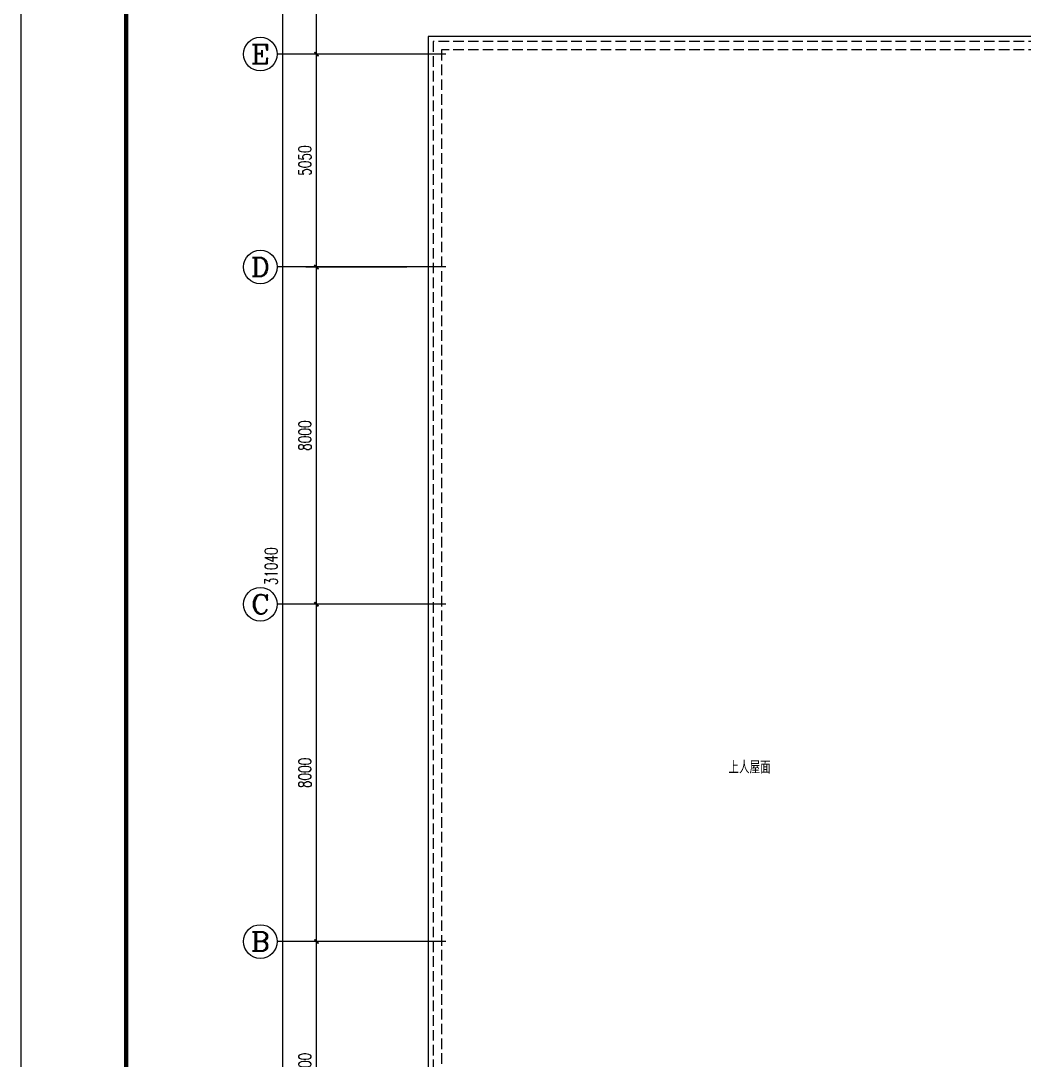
# Model space of a CAD drawing. Extents: x 1738143 to 1822243, y -608375 to -303375.
# Drawn here: x 1738143 to 1761961, y -402313 to -377658 of the extents above; entities that cross this region are included whole.
import ezdxf
from ezdxf.enums import TextEntityAlignment as Align

# ---------------------------------------------------------------- set-up
doc = ezdxf.new("R2010")
doc.units = 0
doc.header["$LTSCALE"] = 1000
doc.header["$MEASUREMENT"] = 0
doc.linetypes.add('DASH', pattern=[0.35, 0.25, -0.1])
doc.layers.add('A-FLOR-IDEN', color=7, linetype='Continuous', lineweight=20)
for name, color, linetype in [('AXIS', 3, 'Continuous'), ('AXIS_TEXT', 7, 'Continuous'), ('PUB_DIM', 3, 'Continuous'), ('TK', 4, 'Continuous')]:
    doc.layers.add(name, color=color, linetype=linetype)
doc.styles.add('_TCH_AXIS', font='COMPLEX', dxfattribs={"bigfont": 'GBCBIG'})
doc.styles.add('_TCH_DIM_T3', font='SIMPLEX', dxfattribs={"width": 0.705882, "bigfont": 'GBCBIG'})
doc.styles.add('COMPLEX', font='COMPLEX')
doc.styles.add('HZTXT1', font='romans.shx', dxfattribs={"width": 0.7, "bigfont": 'GBHZFS.SHX'})
doc.styles.add('ROS', font='simhei.ttf', dxfattribs={"width": 0.7})
doc.styles.get("Standard").update_dxf_attribs({"font": 'gbenor.shx', "bigfont": 'gbcbig.shx'})
doc.dimstyles.new('_TCH_ARCH&&100', dxfattribs={"dimtxt": 297.5, "dimasz": 100, "dimexe": 250, "dimexo": 300, "dimgap": 126.25, "dimtad": 1, "dimdec": 0, "dimzin": 0, "dimdsep": 46, "dimtxsty": '_TCH_DIM_T3', "dimblk": 'ARCHTICK', "dimcen": 0.09, "dimclrt": 7, "dimazin": 2, "dimtfac": 1, "dimtdec": 0, "dimtix": 1, "dimtmove": 2, "dimatfit": 3, "dimfxl": 30, "dimtolj": 1, "dimtzin": 0, "dimarcsym": 0})

# ---------------------------------------------------------------- blocks, each defined once
blk = doc.blocks.new('_ArchTick')
at = {"color": 0, "linetype": 'ByBlock', "const_width": 0.4}
blk.add_lwpolyline([(-0.5, -0.5), (0.5, 0.5)], dxfattribs=at)
blk = doc.blocks.new('*D123')
at = {"layer": 'Defpoints', "color": 0, "transparency": 16777216}
for p in [(-48667, 19089), (-47476, 19089), (-47476, -11951)]:
    blk.add_point(p, dxfattribs=at)
at = {"layer": 'PUB_DIM', "color": 0, "lineweight": -2, "transparency": 16777216}
for p, q in [((-47776, 19089), (-48917, 19089)), ((-48667, -11951), (-48667, 19089)), ((-47776, -11951), (-48917, -11951))]:
    blk.add_line(p, q, dxfattribs=at)
at = {"layer": 'PUB_DIM', "color": 0, "lineweight": -2, "transparency": 16777216, "xscale": 100, "yscale": 100, "zscale": 100}
for p, rotation in [((-48667, 19089), 90), ((-48667, -11951), 270)]:
    blk.add_blockref('_ArchTick', p, dxfattribs=dict(at, rotation=rotation))
at = {"layer": 'PUB_DIM', "color": 7, "transparency": 16777216, "insert": (-48942, 3569), "char_height": 297.5, "attachment_point": 5, "rotation": 90, "style": '_TCH_DIM_T3'}
blk.add_mtext('\\A1;31040', dxfattribs=at)
blk = doc.blocks.new('*D125')
at = {"layer": 'Defpoints', "color": 0, "transparency": 16777216}
for p in [(-47867, 18669), (-45419, 18669), (-45419, 15719)]:
    blk.add_point(p, dxfattribs=at)
at = {"layer": 'PUB_DIM', "color": 0, "lineweight": -2, "transparency": 16777216}
for p, q in [((-45719, 18669), (-48117, 18669)), ((-47867, 15719), (-47867, 18669)), ((-45719, 15719), (-48117, 15719))]:
    blk.add_line(p, q, dxfattribs=at)
at = {"layer": 'PUB_DIM', "color": 0, "lineweight": -2, "transparency": 16777216, "xscale": 100, "yscale": 100, "zscale": 100}
for p, rotation in [((-47867, 18669), 90), ((-47867, 15719), 270)]:
    blk.add_blockref('_ArchTick', p, dxfattribs=dict(at, rotation=rotation))
at = {"layer": 'PUB_DIM', "color": 7, "transparency": 16777216, "insert": (-48142, 17194), "char_height": 297.5, "attachment_point": 5, "rotation": 90, "style": '_TCH_DIM_T3'}
blk.add_mtext('\\A1;2950', dxfattribs=at)
blk = doc.blocks.new('*D126')
at = {"layer": 'Defpoints', "color": 0, "transparency": 16777216}
for p in [(-47867, 15719), (-45419, 15719), (-45419, 10669)]:
    blk.add_point(p, dxfattribs=at)
at = {"layer": 'PUB_DIM', "color": 0, "lineweight": -2, "transparency": 16777216}
for p, q in [((-45719, 15719), (-48117, 15719)), ((-47867, 10669), (-47867, 15719)), ((-45719, 10669), (-48117, 10669))]:
    blk.add_line(p, q, dxfattribs=at)
at = {"layer": 'PUB_DIM', "color": 0, "lineweight": -2, "transparency": 16777216, "xscale": 100, "yscale": 100, "zscale": 100}
for p, rotation in [((-47867, 15719), 90), ((-47867, 10669), 270)]:
    blk.add_blockref('_ArchTick', p, dxfattribs=dict(at, rotation=rotation))
at = {"layer": 'PUB_DIM', "color": 7, "transparency": 16777216, "insert": (-48142, 13194), "char_height": 297.5, "attachment_point": 5, "rotation": 90, "style": '_TCH_DIM_T3'}
blk.add_mtext('\\A1;5050', dxfattribs=at)
blk = doc.blocks.new('*D127')
at = {"layer": 'Defpoints', "color": 0, "transparency": 16777216}
for p in [(-47867, 10669), (-45419, 10669), (-45419, 2669)]:
    blk.add_point(p, dxfattribs=at)
at = {"layer": 'PUB_DIM', "color": 0, "lineweight": -2, "transparency": 16777216}
for p, q in [((-45719, 10669), (-48117, 10669)), ((-47867, 2669), (-47867, 10669)), ((-45719, 2669), (-48117, 2669))]:
    blk.add_line(p, q, dxfattribs=at)
at = {"layer": 'PUB_DIM', "color": 0, "lineweight": -2, "transparency": 16777216, "xscale": 100, "yscale": 100, "zscale": 100}
for p, rotation in [((-47867, 10669), 90), ((-47867, 2669), 270)]:
    blk.add_blockref('_ArchTick', p, dxfattribs=dict(at, rotation=rotation))
at = {"layer": 'PUB_DIM', "color": 7, "transparency": 16777216, "insert": (-48142, 6669), "char_height": 297.5, "attachment_point": 5, "rotation": 90, "style": '_TCH_DIM_T3'}
blk.add_mtext('\\A1;8000', dxfattribs=at)
blk = doc.blocks.new('*D128')
at = {"layer": 'Defpoints', "color": 0, "transparency": 16777216}
for p in [(-47867, 2669), (-45419, 2669), (-45419, -5331)]:
    blk.add_point(p, dxfattribs=at)
at = {"layer": 'PUB_DIM', "color": 0, "lineweight": -2, "transparency": 16777216}
for p, q in [((-45719, 2669), (-48117, 2669)), ((-47867, -5331), (-47867, 2669)), ((-45719, -5331), (-48117, -5331))]:
    blk.add_line(p, q, dxfattribs=at)
at = {"layer": 'PUB_DIM', "color": 0, "lineweight": -2, "transparency": 16777216, "xscale": 100, "yscale": 100, "zscale": 100}
for p, rotation in [((-47867, 2669), 90), ((-47867, -5331), 270)]:
    blk.add_blockref('_ArchTick', p, dxfattribs=dict(at, rotation=rotation))
at = {"layer": 'PUB_DIM', "color": 7, "transparency": 16777216, "insert": (-48142, -1331), "char_height": 297.5, "attachment_point": 5, "rotation": 90, "style": '_TCH_DIM_T3'}
blk.add_mtext('\\A1;8000', dxfattribs=at)
blk = doc.blocks.new('*D129')
at = {"layer": 'Defpoints', "color": 0, "transparency": 16777216}
for p in [(-47867, -5331), (-45419, -5331), (-45419, -11331)]:
    blk.add_point(p, dxfattribs=at)
at = {"layer": 'PUB_DIM', "color": 0, "lineweight": -2, "transparency": 16777216}
for p, q in [((-45719, -5331), (-48117, -5331)), ((-47867, -11331), (-47867, -5331)), ((-45719, -11331), (-48117, -11331))]:
    blk.add_line(p, q, dxfattribs=at)
at = {"layer": 'PUB_DIM', "color": 0, "lineweight": -2, "transparency": 16777216, "xscale": 100, "yscale": 100, "zscale": 100}
for p, rotation in [((-47867, -5331), 90), ((-47867, -11331), 270)]:
    blk.add_blockref('_ArchTick', p, dxfattribs=dict(at, rotation=rotation))
at = {"layer": 'PUB_DIM', "color": 7, "transparency": 16777216, "insert": (-48142, -8331), "char_height": 297.5, "attachment_point": 5, "rotation": 90, "style": '_TCH_DIM_T3'}
blk.add_mtext('\\A1;6000', dxfattribs=at)
blk = doc.blocks.new('*D270')
at = {"layer": 'Defpoints', "color": 0, "transparency": 16777216}
for p in [(-48667, 19089), (-47476, 19089), (-47476, -11951)]:
    blk.add_point(p, dxfattribs=at)
at = {"layer": 'PUB_DIM', "color": 0, "lineweight": -2, "transparency": 16777216}
for p, q in [((-47776, 19089), (-48917, 19089)), ((-48667, -11951), (-48667, 19089)), ((-47776, -11951), (-48917, -11951))]:
    blk.add_line(p, q, dxfattribs=at)
at = {"layer": 'PUB_DIM', "color": 0, "lineweight": -2, "transparency": 16777216, "xscale": 100, "yscale": 100, "zscale": 100}
for p, rotation in [((-48667, 19089), 90), ((-48667, -11951), 270)]:
    blk.add_blockref('_ArchTick', p, dxfattribs=dict(at, rotation=rotation))
at = {"layer": 'PUB_DIM', "color": 7, "transparency": 16777216, "insert": (-48942, 3569), "char_height": 297.5, "attachment_point": 5, "rotation": 90, "style": '_TCH_DIM_T3'}
blk.add_mtext('\\A1;31040', dxfattribs=at)
blk = doc.blocks.new('*D272')
at = {"layer": 'Defpoints', "color": 0, "transparency": 16777216}
for p in [(-47867, 18669), (-45419, 18669), (-45419, 15719)]:
    blk.add_point(p, dxfattribs=at)
at = {"layer": 'PUB_DIM', "color": 0, "lineweight": -2, "transparency": 16777216}
for p, q in [((-45719, 18669), (-48117, 18669)), ((-47867, 15719), (-47867, 18669)), ((-45719, 15719), (-48117, 15719))]:
    blk.add_line(p, q, dxfattribs=at)
at = {"layer": 'PUB_DIM', "color": 0, "lineweight": -2, "transparency": 16777216, "xscale": 100, "yscale": 100, "zscale": 100}
for p, rotation in [((-47867, 18669), 90), ((-47867, 15719), 270)]:
    blk.add_blockref('_ArchTick', p, dxfattribs=dict(at, rotation=rotation))
at = {"layer": 'PUB_DIM', "color": 7, "transparency": 16777216, "insert": (-48142, 17194), "char_height": 297.5, "attachment_point": 5, "rotation": 90, "style": '_TCH_DIM_T3'}
blk.add_mtext('\\A1;2950', dxfattribs=at)
blk = doc.blocks.new('*D273')
at = {"layer": 'Defpoints', "color": 0, "transparency": 16777216}
for p in [(-47867, 15719), (-45419, 15719), (-45419, 10669)]:
    blk.add_point(p, dxfattribs=at)
at = {"layer": 'PUB_DIM', "color": 0, "lineweight": -2, "transparency": 16777216}
for p, q in [((-45719, 15719), (-48117, 15719)), ((-47867, 10669), (-47867, 15719)), ((-45719, 10669), (-48117, 10669))]:
    blk.add_line(p, q, dxfattribs=at)
at = {"layer": 'PUB_DIM', "color": 0, "lineweight": -2, "transparency": 16777216, "xscale": 100, "yscale": 100, "zscale": 100}
for p, rotation in [((-47867, 15719), 90), ((-47867, 10669), 270)]:
    blk.add_blockref('_ArchTick', p, dxfattribs=dict(at, rotation=rotation))
at = {"layer": 'PUB_DIM', "color": 7, "transparency": 16777216, "insert": (-48142, 13194), "char_height": 297.5, "attachment_point": 5, "rotation": 90, "style": '_TCH_DIM_T3'}
blk.add_mtext('\\A1;5050', dxfattribs=at)
blk = doc.blocks.new('*D274')
at = {"layer": 'Defpoints', "color": 0, "transparency": 16777216}
for p in [(-47867, 10669), (-45419, 10669), (-45419, 2669)]:
    blk.add_point(p, dxfattribs=at)
at = {"layer": 'PUB_DIM', "color": 0, "lineweight": -2, "transparency": 16777216}
for p, q in [((-45719, 10669), (-48117, 10669)), ((-47867, 2669), (-47867, 10669)), ((-45719, 2669), (-48117, 2669))]:
    blk.add_line(p, q, dxfattribs=at)
at = {"layer": 'PUB_DIM', "color": 0, "lineweight": -2, "transparency": 16777216, "xscale": 100, "yscale": 100, "zscale": 100}
for p, rotation in [((-47867, 10669), 90), ((-47867, 2669), 270)]:
    blk.add_blockref('_ArchTick', p, dxfattribs=dict(at, rotation=rotation))
at = {"layer": 'PUB_DIM', "color": 7, "transparency": 16777216, "insert": (-48142, 6669), "char_height": 297.5, "attachment_point": 5, "rotation": 90, "style": '_TCH_DIM_T3'}
blk.add_mtext('\\A1;8000', dxfattribs=at)
blk = doc.blocks.new('*D275')
at = {"layer": 'Defpoints', "color": 0, "transparency": 16777216}
for p in [(-47867, 2669), (-45419, 2669), (-45419, -5331)]:
    blk.add_point(p, dxfattribs=at)
at = {"layer": 'PUB_DIM', "color": 0, "lineweight": -2, "transparency": 16777216}
for p, q in [((-45719, 2669), (-48117, 2669)), ((-47867, -5331), (-47867, 2669)), ((-45719, -5331), (-48117, -5331))]:
    blk.add_line(p, q, dxfattribs=at)
at = {"layer": 'PUB_DIM', "color": 0, "lineweight": -2, "transparency": 16777216, "xscale": 100, "yscale": 100, "zscale": 100}
for p, rotation in [((-47867, 2669), 90), ((-47867, -5331), 270)]:
    blk.add_blockref('_ArchTick', p, dxfattribs=dict(at, rotation=rotation))
at = {"layer": 'PUB_DIM', "color": 7, "transparency": 16777216, "insert": (-48142, -1331), "char_height": 297.5, "attachment_point": 5, "rotation": 90, "style": '_TCH_DIM_T3'}
blk.add_mtext('\\A1;8000', dxfattribs=at)
blk = doc.blocks.new('*D276')
at = {"layer": 'Defpoints', "color": 0, "transparency": 16777216}
for p in [(-47867, -5331), (-45419, -5331), (-45419, -11331)]:
    blk.add_point(p, dxfattribs=at)
at = {"layer": 'PUB_DIM', "color": 0, "lineweight": -2, "transparency": 16777216}
for p, q in [((-45719, -5331), (-48117, -5331)), ((-47867, -11331), (-47867, -5331)), ((-45719, -11331), (-48117, -11331))]:
    blk.add_line(p, q, dxfattribs=at)
at = {"layer": 'PUB_DIM', "color": 0, "lineweight": -2, "transparency": 16777216, "xscale": 100, "yscale": 100, "zscale": 100}
for p, rotation in [((-47867, -5331), 90), ((-47867, -11331), 270)]:
    blk.add_blockref('_ArchTick', p, dxfattribs=dict(at, rotation=rotation))
at = {"layer": 'PUB_DIM', "color": 7, "transparency": 16777216, "insert": (-48142, -8331), "char_height": 297.5, "attachment_point": 5, "rotation": 90, "style": '_TCH_DIM_T3'}
blk.add_mtext('\\A1;6000', dxfattribs=at)
blk = doc.blocks.new('*D442')
at = {"layer": 'Defpoints', "color": 0, "transparency": 16777216}
for p in [(-48667, 19089), (-47476, 19089), (-47476, -11951)]:
    blk.add_point(p, dxfattribs=at)
at = {"layer": 'PUB_DIM', "color": 0, "lineweight": -2, "transparency": 16777216}
for p, q in [((-47776, 19089), (-48917, 19089)), ((-48667, -11951), (-48667, 19089)), ((-47776, -11951), (-48917, -11951))]:
    blk.add_line(p, q, dxfattribs=at)
at = {"layer": 'PUB_DIM', "color": 0, "lineweight": -2, "transparency": 16777216, "xscale": 100, "yscale": 100, "zscale": 100}
for p, rotation in [((-48667, 19089), 90), ((-48667, -11951), 270)]:
    blk.add_blockref('_ArchTick', p, dxfattribs=dict(at, rotation=rotation))
at = {"layer": 'PUB_DIM', "color": 7, "transparency": 16777216, "insert": (-48942, 3569), "char_height": 297.5, "attachment_point": 5, "rotation": 90, "style": '_TCH_DIM_T3'}
blk.add_mtext('\\A1;31040', dxfattribs=at)
blk = doc.blocks.new('*D444')
at = {"layer": 'Defpoints', "color": 0, "transparency": 16777216}
for p in [(-47867, 18669), (-45419, 18669), (-45419, 15719)]:
    blk.add_point(p, dxfattribs=at)
at = {"layer": 'PUB_DIM', "color": 0, "lineweight": -2, "transparency": 16777216}
for p, q in [((-45719, 18669), (-48117, 18669)), ((-47867, 15719), (-47867, 18669)), ((-45719, 15719), (-48117, 15719))]:
    blk.add_line(p, q, dxfattribs=at)
at = {"layer": 'PUB_DIM', "color": 0, "lineweight": -2, "transparency": 16777216, "xscale": 100, "yscale": 100, "zscale": 100}
for p, rotation in [((-47867, 18669), 90), ((-47867, 15719), 270)]:
    blk.add_blockref('_ArchTick', p, dxfattribs=dict(at, rotation=rotation))
at = {"layer": 'PUB_DIM', "color": 7, "transparency": 16777216, "insert": (-48142, 17194), "char_height": 297.5, "attachment_point": 5, "rotation": 90, "style": '_TCH_DIM_T3'}
blk.add_mtext('\\A1;2950', dxfattribs=at)
blk = doc.blocks.new('*D445')
at = {"layer": 'Defpoints', "color": 0, "transparency": 16777216}
for p in [(-47867, 15719), (-45419, 15719), (-45419, 10669)]:
    blk.add_point(p, dxfattribs=at)
at = {"layer": 'PUB_DIM', "color": 0, "lineweight": -2, "transparency": 16777216}
for p, q in [((-45719, 15719), (-48117, 15719)), ((-47867, 10669), (-47867, 15719)), ((-45719, 10669), (-48117, 10669))]:
    blk.add_line(p, q, dxfattribs=at)
at = {"layer": 'PUB_DIM', "color": 0, "lineweight": -2, "transparency": 16777216, "xscale": 100, "yscale": 100, "zscale": 100}
for p, rotation in [((-47867, 15719), 90), ((-47867, 10669), 270)]:
    blk.add_blockref('_ArchTick', p, dxfattribs=dict(at, rotation=rotation))
at = {"layer": 'PUB_DIM', "color": 7, "transparency": 16777216, "insert": (-48142, 13194), "char_height": 297.5, "attachment_point": 5, "rotation": 90, "style": '_TCH_DIM_T3'}
blk.add_mtext('\\A1;5050', dxfattribs=at)
blk = doc.blocks.new('*D446')
at = {"layer": 'Defpoints', "color": 0, "transparency": 16777216}
for p in [(-47867, 10669), (-45419, 10669), (-45419, 2669)]:
    blk.add_point(p, dxfattribs=at)
at = {"layer": 'PUB_DIM', "color": 0, "lineweight": -2, "transparency": 16777216}
for p, q in [((-45719, 10669), (-48117, 10669)), ((-47867, 2669), (-47867, 10669)), ((-45719, 2669), (-48117, 2669))]:
    blk.add_line(p, q, dxfattribs=at)
at = {"layer": 'PUB_DIM', "color": 0, "lineweight": -2, "transparency": 16777216, "xscale": 100, "yscale": 100, "zscale": 100}
for p, rotation in [((-47867, 10669), 90), ((-47867, 2669), 270)]:
    blk.add_blockref('_ArchTick', p, dxfattribs=dict(at, rotation=rotation))
at = {"layer": 'PUB_DIM', "color": 7, "transparency": 16777216, "insert": (-48142, 6669), "char_height": 297.5, "attachment_point": 5, "rotation": 90, "style": '_TCH_DIM_T3'}
blk.add_mtext('\\A1;8000', dxfattribs=at)
blk = doc.blocks.new('*D447')
at = {"layer": 'Defpoints', "color": 0, "transparency": 16777216}
for p in [(-47867, 2669), (-45419, 2669), (-45419, -5331)]:
    blk.add_point(p, dxfattribs=at)
at = {"layer": 'PUB_DIM', "color": 0, "lineweight": -2, "transparency": 16777216}
for p, q in [((-45719, 2669), (-48117, 2669)), ((-47867, -5331), (-47867, 2669)), ((-45719, -5331), (-48117, -5331))]:
    blk.add_line(p, q, dxfattribs=at)
at = {"layer": 'PUB_DIM', "color": 0, "lineweight": -2, "transparency": 16777216, "xscale": 100, "yscale": 100, "zscale": 100}
for p, rotation in [((-47867, 2669), 90), ((-47867, -5331), 270)]:
    blk.add_blockref('_ArchTick', p, dxfattribs=dict(at, rotation=rotation))
at = {"layer": 'PUB_DIM', "color": 7, "transparency": 16777216, "insert": (-48142, -1331), "char_height": 297.5, "attachment_point": 5, "rotation": 90, "style": '_TCH_DIM_T3'}
blk.add_mtext('\\A1;8000', dxfattribs=at)
blk = doc.blocks.new('*D448')
at = {"layer": 'Defpoints', "color": 0, "transparency": 16777216}
for p in [(-47867, -5331), (-45419, -5331), (-45419, -11331)]:
    blk.add_point(p, dxfattribs=at)
at = {"layer": 'PUB_DIM', "color": 0, "lineweight": -2, "transparency": 16777216}
for p, q in [((-45719, -5331), (-48117, -5331)), ((-47867, -11331), (-47867, -5331)), ((-45719, -11331), (-48117, -11331))]:
    blk.add_line(p, q, dxfattribs=at)
at = {"layer": 'PUB_DIM', "color": 0, "lineweight": -2, "transparency": 16777216, "xscale": 100, "yscale": 100, "zscale": 100}
for p, rotation in [((-47867, -5331), 90), ((-47867, -11331), 270)]:
    blk.add_blockref('_ArchTick', p, dxfattribs=dict(at, rotation=rotation))
at = {"layer": 'PUB_DIM', "color": 7, "transparency": 16777216, "insert": (-48142, -8331), "char_height": 297.5, "attachment_point": 5, "rotation": 90, "style": '_TCH_DIM_T3'}
blk.add_mtext('\\A1;6000', dxfattribs=at)
blk = doc.blocks.new('_AXISO')
blk.add_circle((0, 0), 0.5)
at = {"layer": 'AXIS_TEXT', "style": 'COMPLEX', "width": 1.041667}
blk.add_attdef('A', text='', height=0.56, dxfattribs=at).set_placement((-0.25, -0.28), (0.25, -0.28), align=Align.FIT)
blk = doc.blocks.new('*D479')
at = {"layer": 'Defpoints', "color": 0, "transparency": 16777216}
for p in [(-48667, 19089), (-47476, 19089), (-47476, -11951)]:
    blk.add_point(p, dxfattribs=at)
at = {"layer": 'PUB_DIM', "color": 0, "lineweight": -2, "transparency": 16777216}
for p, q in [((-47776, 19089), (-48917, 19089)), ((-48667, -11951), (-48667, 19089)), ((-47776, -11951), (-48917, -11951))]:
    blk.add_line(p, q, dxfattribs=at)
at = {"layer": 'PUB_DIM', "color": 0, "lineweight": -2, "transparency": 16777216, "xscale": 100, "yscale": 100, "zscale": 100}
for p, rotation in [((-48667, 19089), 90), ((-48667, -11951), 270)]:
    blk.add_blockref('_ArchTick', p, dxfattribs=dict(at, rotation=rotation))
at = {"layer": 'PUB_DIM', "color": 7, "transparency": 16777216, "insert": (-48942, 3569), "char_height": 297.5, "attachment_point": 5, "rotation": 90, "style": '_TCH_DIM_T3'}
blk.add_mtext('\\A1;31040', dxfattribs=at)
blk = doc.blocks.new('*D481')
at = {"layer": 'Defpoints', "color": 0, "transparency": 16777216}
for p in [(-47867, 18669), (-45419, 18669), (-45419, 15719)]:
    blk.add_point(p, dxfattribs=at)
at = {"layer": 'PUB_DIM', "color": 0, "lineweight": -2, "transparency": 16777216}
for p, q in [((-45719, 18669), (-48117, 18669)), ((-47867, 15719), (-47867, 18669)), ((-45719, 15719), (-48117, 15719))]:
    blk.add_line(p, q, dxfattribs=at)
at = {"layer": 'PUB_DIM', "color": 0, "lineweight": -2, "transparency": 16777216, "xscale": 100, "yscale": 100, "zscale": 100}
for p, rotation in [((-47867, 18669), 90), ((-47867, 15719), 270)]:
    blk.add_blockref('_ArchTick', p, dxfattribs=dict(at, rotation=rotation))
at = {"layer": 'PUB_DIM', "color": 7, "transparency": 16777216, "insert": (-48142, 17194), "char_height": 297.5, "attachment_point": 5, "rotation": 90, "style": '_TCH_DIM_T3'}
blk.add_mtext('\\A1;2950', dxfattribs=at)
blk = doc.blocks.new('*D482')
at = {"layer": 'Defpoints', "color": 0, "transparency": 16777216}
for p in [(-47867, 15719), (-45419, 15719), (-45419, 10669)]:
    blk.add_point(p, dxfattribs=at)
at = {"layer": 'PUB_DIM', "color": 0, "lineweight": -2, "transparency": 16777216}
for p, q in [((-45719, 15719), (-48117, 15719)), ((-47867, 10669), (-47867, 15719)), ((-45719, 10669), (-48117, 10669))]:
    blk.add_line(p, q, dxfattribs=at)
at = {"layer": 'PUB_DIM', "color": 0, "lineweight": -2, "transparency": 16777216, "xscale": 100, "yscale": 100, "zscale": 100}
for p, rotation in [((-47867, 15719), 90), ((-47867, 10669), 270)]:
    blk.add_blockref('_ArchTick', p, dxfattribs=dict(at, rotation=rotation))
at = {"layer": 'PUB_DIM', "color": 7, "transparency": 16777216, "insert": (-48142, 13194), "char_height": 297.5, "attachment_point": 5, "rotation": 90, "style": '_TCH_DIM_T3'}
blk.add_mtext('\\A1;5050', dxfattribs=at)
blk = doc.blocks.new('*D483')
at = {"layer": 'Defpoints', "color": 0, "transparency": 16777216}
for p in [(-47867, 10669), (-45419, 10669), (-45419, 2669)]:
    blk.add_point(p, dxfattribs=at)
at = {"layer": 'PUB_DIM', "color": 0, "lineweight": -2, "transparency": 16777216}
for p, q in [((-45719, 10669), (-48117, 10669)), ((-47867, 2669), (-47867, 10669)), ((-45719, 2669), (-48117, 2669))]:
    blk.add_line(p, q, dxfattribs=at)
at = {"layer": 'PUB_DIM', "color": 0, "lineweight": -2, "transparency": 16777216, "xscale": 100, "yscale": 100, "zscale": 100}
for p, rotation in [((-47867, 10669), 90), ((-47867, 2669), 270)]:
    blk.add_blockref('_ArchTick', p, dxfattribs=dict(at, rotation=rotation))
at = {"layer": 'PUB_DIM', "color": 7, "transparency": 16777216, "insert": (-48142, 6669), "char_height": 297.5, "attachment_point": 5, "rotation": 90, "style": '_TCH_DIM_T3'}
blk.add_mtext('\\A1;8000', dxfattribs=at)
blk = doc.blocks.new('*D484')
at = {"layer": 'Defpoints', "color": 0, "transparency": 16777216}
for p in [(-47867, 2669), (-45419, 2669), (-45419, -5331)]:
    blk.add_point(p, dxfattribs=at)
at = {"layer": 'PUB_DIM', "color": 0, "lineweight": -2, "transparency": 16777216}
for p, q in [((-45719, 2669), (-48117, 2669)), ((-47867, -5331), (-47867, 2669)), ((-45719, -5331), (-48117, -5331))]:
    blk.add_line(p, q, dxfattribs=at)
at = {"layer": 'PUB_DIM', "color": 0, "lineweight": -2, "transparency": 16777216, "xscale": 100, "yscale": 100, "zscale": 100}
for p, rotation in [((-47867, 2669), 90), ((-47867, -5331), 270)]:
    blk.add_blockref('_ArchTick', p, dxfattribs=dict(at, rotation=rotation))
at = {"layer": 'PUB_DIM', "color": 7, "transparency": 16777216, "insert": (-48142, -1331), "char_height": 297.5, "attachment_point": 5, "rotation": 90, "style": '_TCH_DIM_T3'}
blk.add_mtext('\\A1;8000', dxfattribs=at)
blk = doc.blocks.new('*D485')
at = {"layer": 'Defpoints', "color": 0, "transparency": 16777216}
for p in [(-47867, -5331), (-45419, -5331), (-45419, -11331)]:
    blk.add_point(p, dxfattribs=at)
at = {"layer": 'PUB_DIM', "color": 0, "lineweight": -2, "transparency": 16777216}
for p, q in [((-45719, -5331), (-48117, -5331)), ((-47867, -11331), (-47867, -5331)), ((-45719, -11331), (-48117, -11331))]:
    blk.add_line(p, q, dxfattribs=at)
at = {"layer": 'PUB_DIM', "color": 0, "lineweight": -2, "transparency": 16777216, "xscale": 100, "yscale": 100, "zscale": 100}
for p, rotation in [((-47867, -5331), 90), ((-47867, -11331), 270)]:
    blk.add_blockref('_ArchTick', p, dxfattribs=dict(at, rotation=rotation))
at = {"layer": 'PUB_DIM', "color": 7, "transparency": 16777216, "insert": (-48142, -8331), "char_height": 297.5, "attachment_point": 5, "rotation": 90, "style": '_TCH_DIM_T3'}
blk.add_mtext('\\A1;6000', dxfattribs=at)
blk = doc.blocks.new('*U633')
at = {"color": 3}
blk.add_lwpolyline([(-84100, 0), (0, 0), (0, 59400), (-84100, 59400)], close=True, dxfattribs=at)
at = {"color": 3, "const_width": 100}
blk.add_lwpolyline([(-81600, 1000), (-1000, 1000), (-1000, 58400), (-81600, 58400)], close=True, dxfattribs=at)
at = {"layer": 'TK', "color": 4, "style": 'HZTXT1'}
for tag, height, width, p in [('项目负责1', 400, 0.6, (-4500, 19196)), ('项目负责2', 400, 0.6, (-4500, 18296)), ('专责', 400, 0.6, (-4500, 17396)), ('审定', 400, 0.6, (-4500, 16496)), ('审核', 400, 0.6, (-4500, 15596)), ('校对', 400, 0.6, (-4500, 14696)), ('设计', 400, 0.6, (-4500, 13796)), ('绘图', 400, 0.6, (-4500, 12896)), ('建设单位', 450, 0.6, (-4500, 11050)), ('工号', 400, 0.5, (-5501, 3507)), ('版次', 400, 0.7, (-2138, 3498)), ('阶段', 400, 0.7, (-2138, 2498)), ('比例', 400, 0.7, (-5491, 1513)), ('日期', 400, 0.7, (-2138, 1498))]:
    blk.add_attdef(tag, text='', height=height, dxfattribs=dict(at, width=width)).set_placement(p, align=Align.MIDDLE)
at = {"layer": 'TK', "color": 1, "lineweight": -3, "style": 'HZTXT1', "width": 0.6}
blk.add_attdef('工程名称', text='', height=450, dxfattribs=at).set_placement((-4500, 9050), align=Align.MIDDLE)
at = {"layer": 'TK', "color": 4, "lineweight": -3, "style": 'HZTXT1', "width": 0.6}
blk.add_attdef('子项名称', text='', height=450, dxfattribs=at).set_placement((-4500, 7050), align=Align.MIDDLE)
at = {"layer": 'TK', "color": 1, "lineweight": -3, "width": 0.6, "flags": 104}
blk.add_attdef('图名', text='', height=400, dxfattribs=at).set_placement((-4558, 4958), align=Align.MIDDLE_CENTER)
at = {"layer": 'TK', "color": 1, "style": 'HZTXT1', "width": 0.7}
blk.add_attdef('图号', text='', height=400, dxfattribs=at).set_placement((-5491, 2513), align=Align.MIDDLE)
blk = doc.blocks.new('A$C7281566F')
blk.add_lwpolyline([(-29319.5, 16139.4), (-45219.5, 16139.4), (-45219.5, -11750.6), (-4379.5, -11750.6), (-4379.5, -5750.6)])
at = {"color": 2, "linetype": 'DASH'}
for points in [[(-29319.5, 16019.4), (-45099.5, 16019.4), (-45099.5, -11630.6), (-4499.5, -11630.6), (-4499.5, -5750.6)], [(-29319.5, 15819.4), (-44899.5, 15819.4), (-44899.5, -11430.6), (-4699.5, -11430.6), (-4699.5, -5750.6)]]:
    blk.add_lwpolyline(points, dxfattribs=at)
at = {"layer": 'AXIS'}
for p, q in [((-44799.5, 15719.4), (-48799.5, 15719.4)), ((-44799.5, 10669.4), (-48799.5, 10669.4)), ((-44799.5, 2669.4), (-48799.5, 2669.4)), ((-44799.5, -5330.6), (-48799.5, -5330.6))]:
    blk.add_line(p, q, dxfattribs=at)
ref = blk.add_blockref('_AXISO', (-49199.5, 15719.4), dxfattribs=dict(at, xscale=800, yscale=800, zscale=800))
ref.add_attrib('A', 'E', dxfattribs={"layer": 'AXIS_TEXT', "height": 452.5, "style": '_TCH_AXIS', "width": 1.3125}).set_placement((-49425.7, 15493.1), (-48973.2, 15493.1), align=Align.FIT)
ref = blk.add_blockref('_AXISO', (-49199.5, 10669.4), dxfattribs=dict(at, xscale=800, yscale=800, zscale=800))
ref.add_attrib('A', 'D', dxfattribs={"layer": 'AXIS_TEXT', "height": 452.5, "style": '_TCH_AXIS', "width": 1.235294}).set_placement((-49425.7, 10443.1), (-48973.2, 10443.1), align=Align.FIT)
ref = blk.add_blockref('_AXISO', (-49199.5, 2669.4), dxfattribs=dict(at, xscale=800, yscale=800, zscale=800))
ref.add_attrib('A', 'C', dxfattribs={"layer": 'AXIS_TEXT', "height": 452.5, "style": '_TCH_AXIS', "width": 1.4}).set_placement((-49425.7, 2443.1), (-48973.2, 2443.1), align=Align.FIT)
ref = blk.add_blockref('_AXISO', (-49199.5, -5330.6), dxfattribs=dict(at, xscale=800, yscale=800, zscale=800))
ref.add_attrib('A', 'B', dxfattribs={"layer": 'AXIS_TEXT', "height": 452.5, "style": '_TCH_AXIS', "width": 1.235294}).set_placement((-49425.7, -5556.9), (-48973.2, -5556.9), align=Align.FIT)
at = {"layer": 'A-FLOR-IDEN', "style": 'ROS', "width": 0.7}
blk.add_text('上人屋面', height=262.87, dxfattribs=at).set_placement((-38090.2, -1317.8))
at = {"layer": 'PUB_DIM'}
for p1, p2, distance, picture, middle in [((-47475.8, -11950.6), (-47475.8, 19089.4), 1190.9, '*D123', (-48941.7, 3569.4)), ((-47475.8, -11950.6), (-47475.8, 19089.4), 1190.9, '*D270', (-48941.7, 3569.4)), ((-47475.8, -11950.6), (-47475.8, 19089.4), 1190.9, '*D442', (-48941.7, 3569.4)), ((-47475.8, -11950.6), (-47475.8, 19089.4), 1190.9, '*D479', (-48941.7, 3569.4)), ((-45419.5, 15719.4), (-45419.5, 18669.4), 2447.4, '*D125', (-48141.9, 17194.4)), ((-45419.5, 15719.4), (-45419.5, 18669.4), 2447.4, '*D272', (-48141.9, 17194.4)), ((-45419.5, 15719.4), (-45419.5, 18669.4), 2447.4, '*D444', (-48141.9, 17194.4)), ((-45419.5, 15719.4), (-45419.5, 18669.4), 2447.4, '*D481', (-48141.9, 17194.4)), ((-45419.5, 10669.4), (-45419.5, 15719.4), 2447.4, '*D126', (-48141.9, 13194.4)), ((-45419.5, 10669.4), (-45419.5, 15719.4), 2447.4, '*D273', (-48141.9, 13194.4)), ((-45419.5, 10669.4), (-45419.5, 15719.4), 2447.4, '*D445', (-48141.9, 13194.4)), ((-45419.5, 10669.4), (-45419.5, 15719.4), 2447.4, '*D482', (-48141.9, 13194.4)), ((-45419.5, 2669.4), (-45419.5, 10669.4), 2447.4, '*D127', (-48141.9, 6669.4)), ((-45419.5, 2669.4), (-45419.5, 10669.4), 2447.4, '*D274', (-48141.9, 6669.4)), ((-45419.5, 2669.4), (-45419.5, 10669.4), 2447.4, '*D446', (-48141.9, 6669.4)), ((-45419.5, 2669.4), (-45419.5, 10669.4), 2447.4, '*D483', (-48141.9, 6669.4)), ((-45419.5, -5330.6), (-45419.5, 2669.4), 2447.4, '*D128', (-48141.9, -1330.6)), ((-45419.5, -5330.6), (-45419.5, 2669.4), 2447.4, '*D275', (-48141.9, -1330.6)), ((-45419.5, -5330.6), (-45419.5, 2669.4), 2447.4, '*D447', (-48141.9, -1330.6)), ((-45419.5, -5330.6), (-45419.5, 2669.4), 2447.4, '*D484', (-48141.9, -1330.6)), ((-45419.5, -11330.6), (-45419.5, -5330.6), 2447.4, '*D129', (-48141.9, -8330.6)), ((-45419.5, -11330.6), (-45419.5, -5330.6), 2447.4, '*D276', (-48141.9, -8330.6)), ((-45419.5, -11330.6), (-45419.5, -5330.6), 2447.4, '*D448', (-48141.9, -8330.6)), ((-45419.5, -11330.6), (-45419.5, -5330.6), 2447.4, '*D485', (-48141.9, -8330.6))]:
    dim = blk.add_aligned_dim(p1=p1, p2=p2, distance=distance, dimstyle='_TCH_ARCH&&100', dxfattribs=at)
    dim.commit()
    dim.dimension.update_dxf_attribs({"geometry": picture, "text_midpoint": middle})

msp = doc.modelspace()

# ---------------------------------------------------------------- block references
for name, p in [('*U633', (1822242.9, -424174.9)), ('A$C7281566F', (1793028.5, -394167.1))]:
    msp.add_blockref(name, p)

doc.saveas('drawing.dxf')
